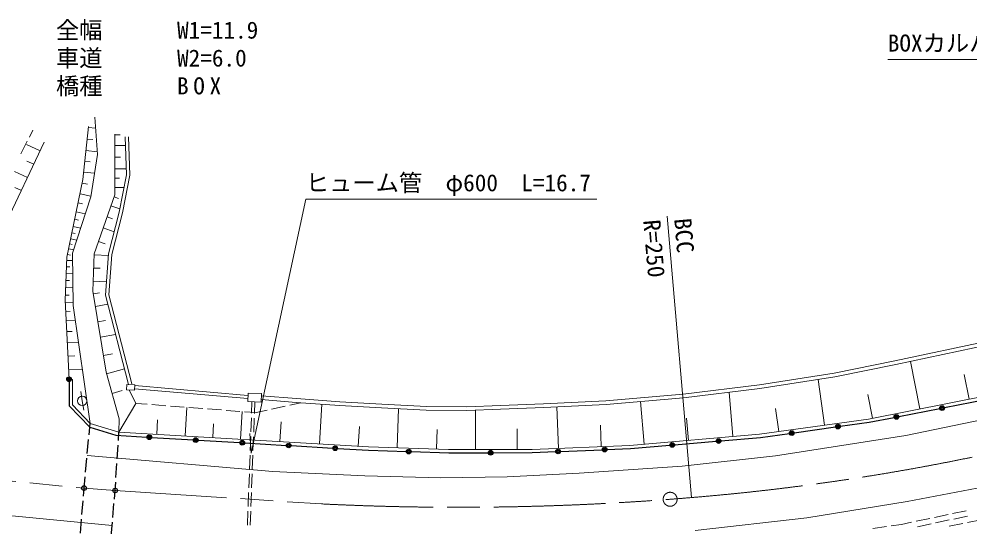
# Model space of a CAD drawing. Units: millimetres, scale not verified. Extents: x 40000 to 680000, y 20000 to 380000.
# Drawn here: x 394199 to 496328, y 264798 to 319330 of the extents above; entities that cross this region are included whole.
import ezdxf
from ezdxf.enums import TextEntityAlignment as Align

# ---------------------------------------------------------------- set-up
doc = ezdxf.new("R2010")
doc.units = ezdxf.units.MM
doc.header["$LTSCALE"] = 1000
doc.header["$PDMODE"] = 32
doc.header["$PDSIZE"] = 500
doc.linetypes.add('CHAIN', pattern=[18.5, 12, -1.5, 3.5, -1.5])
for name, color, linetype, lineweight in [('M-BMK', 2, 'CHAIN', 13), ('M-STR-HTXT', 7, 'Continuous', 13), ('M-STR-STR1', 1, 'Continuous', 25), ('M-STR-STRC', 7, 'Continuous', 25), ('M-WORK', 1, 'Continuous', 13)]:
    doc.layers.add(name, color=color, linetype=linetype, lineweight=lineweight)
doc.layers.add('M-OTRS', color=6, linetype='Continuous')
doc.styles.add('ＭＳ ゴシック', font='')
doc.styles.get('ＭＳ ゴシック').set_extended_font_data('MS Gothic')

msp = doc.modelspace()

# ---------------------------------------------------------------- linework, layer by layer
at = {"layer": 'M-BMK'}
for p, q in [((363505, 272584), (401182, 268972)), ((401182, 268972), (404523, 268713)), ((404523, 268713), (426685, 267272))]:
    msp.add_line(p, q, dxfattribs=at)
msp.add_circle((464127, 267772), 750, dxfattribs=at)
for centre, radius, start, end in [((445965, 517117), 250000, 274.69067, 284.99788), ((441409, 566911), 300000, 267.18675, 274.78017)]:
    msp.add_arc(centre, radius, start, end, dxfattribs=at)
at = {"layer": 'M-OTRS'}
for p in [(401182, 268972), (404523, 268713)]:
    msp.add_point(p, dxfattribs=at)
at = {"layer": 'M-STR-HTXT'}
for p, q in [((466409, 267954), (463804, 298165)), ((419147, 272737), (418980, 274818))]:
    msp.add_line(p, q, dxfattribs=at)
for points in [[(552027, 298085), (530000, 315000), (487500, 315000)], [(419147, 272737), (425000, 300000), (456250, 300000)]]:
    msp.add_lwpolyline(points, dxfattribs=at)
at = {"layer": 'M-STR-STR1'}
for p, q in [((401722, 274673), (401837, 275893)), ((404876, 274094), (404935, 274984)), ((401533, 272681), (401675, 274175)), ((404745, 272098), (404844, 273595)), ((401345, 270690), (401486, 272184)), ((404614, 270102), (404713, 271599)), ((401182, 268972), (401298, 270193)), ((401113, 268119), (401182, 268972)), ((404442, 267800), (404523, 268713)), ((404523, 268713), (404581, 269603)), ((400950, 266125), (401072, 267620)), ((404266, 265807), (404398, 267301)), ((400788, 264132), (400910, 265627)), ((404090, 263815), (404222, 265309))]:
    msp.add_line(p, q, dxfattribs=at)
at = {"layer": 'M-STR-STRC'}
for p, q in [((399576, 280405), (399571, 277816)), ((399571, 277816), (401803, 275529)), ((493584, 277610), (498001, 278468)), ((488675, 276656), (493093, 277514)), ((482391, 275607), (485518, 276043)), ((485518, 276043), (488185, 276561)), ((401803, 275529), (404595, 274640)), ((473816, 274412), (476943, 274848)), ((477439, 274917), (481896, 275538)), ((404595, 274640), (407935, 274443)), ((408435, 274413), (412927, 274148)), ((413426, 274119), (417918, 273854)), ((418417, 273824), (422909, 273559)), ((464597, 273621), (469081, 274006)), ((469579, 274048), (473816, 274412)), ((423409, 273529), (427901, 273264)), ((428400, 273235), (431740, 273038)), ((431740, 273038), (435804, 272906)), ((436304, 272890), (440368, 272758)), ((440368, 272758), (444596, 272772)), ((445096, 272774), (449323, 272787)), ((449323, 272787), (451845, 272890)), ((452344, 272910), (456841, 273093)), ((457340, 273113), (459862, 273215)), ((459862, 273215), (464099, 273579))]:
    msp.add_line(p, q, dxfattribs=at)
for centre, radius in [((399576, 280655), 250), ((399576, 280655), 200), ((399576, 280655), 150), ((399576, 280655), 100), ((493338, 277562), 250), ((488430, 276609), 250), ((488430, 276609), 200), ((493338, 277562), 200), ((493338, 277562), 150), ((493338, 277562), 100), ((482143, 275572), 250), ((482143, 275572), 200), ((488430, 276609), 150), ((488430, 276609), 100), ((477191, 274882), 250), ((477191, 274882), 200), ((477191, 274882), 150), ((477191, 274882), 100), ((482143, 275572), 150), ((482143, 275572), 100), ((408185, 274428), 250), ((408185, 274428), 200), ((408185, 274428), 150), ((408185, 274428), 100), ((413176, 274133), 250), ((413176, 274133), 200), ((413176, 274133), 150), ((413176, 274133), 100), ((418168, 273839), 250), ((418168, 273839), 200), ((418168, 273839), 150), ((418168, 273839), 100), ((423159, 273544), 250), ((423159, 273544), 200), ((464348, 273600), 250), ((464348, 273600), 200), ((464348, 273600), 150), ((469330, 274027), 250), ((469330, 274027), 200), ((469330, 274027), 150), ((469330, 274027), 100), ((423159, 273544), 150), ((423159, 273544), 100), ((428150, 273250), 250), ((428150, 273250), 200), ((428150, 273250), 150), ((428150, 273250), 100), ((436054, 272898), 250), ((436054, 272898), 200), ((436054, 272898), 150), ((436054, 272898), 100), ((444846, 272773), 250), ((444846, 272773), 200), ((444846, 272773), 150), ((444846, 272773), 100), ((452094, 272900), 250), ((452094, 272900), 200), ((452094, 272900), 150), ((452094, 272900), 100), ((457090, 273103), 250), ((457090, 273103), 200), ((457090, 273103), 150), ((457090, 273103), 100), ((464348, 273600), 100)]:
    msp.add_circle(centre, radius, dxfattribs=at)
at = {"layer": 'M-WORK'}
for p, q in [((402644, 304796), (402351, 308777)), ((401655, 307794), (401068, 302095)), ((401643, 307678), (402438, 307596)), ((395307, 306655), (395679, 307381)), ((401516, 306444), (402133, 306380)), ((404481, 300462), (404481, 306955)), ((404481, 306912), (405063, 306912)), ((405746, 302592), (405616, 306682)), ((406097, 302564), (405966, 306693)), ((396886, 306100), (392579, 296932)), ((394395, 304875), (395079, 306210)), ((396460, 305195), (395013, 305875)), ((404481, 305747), (405646, 305747)), ((401389, 305209), (402623, 305082)), ((401894, 300228), (402644, 304796)), ((404481, 304503), (405103, 304503)), ((395780, 303747), (395056, 304087)), ((401269, 304048), (401850, 303988)), ((395100, 302300), (393718, 302949)), ((401149, 302886), (402311, 302766)), ((404481, 303259), (405725, 303259)), ((404963, 298590), (405746, 302592)), ((405305, 298512), (406097, 302564)), ((401068, 302095), (399349, 293780)), ((400989, 301715), (401569, 301595)), ((404481, 302256), (404983, 302256)), ((394451, 300917), (393760, 301242)), ((400750, 300556), (401908, 300317)), ((402262, 294132), (404481, 300462)), ((404481, 301253), (405484, 301253)), ((399958, 294203), (401894, 300228)), ((400550, 299592), (401033, 299492)), ((404066, 299277), (405031, 298938)), ((404404, 300243), (404887, 300073)), ((400351, 298627), (401316, 298428)), ((403803, 294116), (404963, 298590)), ((404150, 294059), (405305, 298512)), ((400187, 297834), (400584, 297751)), ((403651, 298093), (404243, 297885)), ((399888, 296386), (400215, 296319)), ((400023, 297040), (400817, 296876)), ((403236, 296909), (404420, 296494)), ((399642, 295195), (399911, 295140)), ((399753, 295733), (400406, 295598)), ((402728, 295461), (403452, 295207)), ((399531, 294658), (400068, 294546)), ((400002, 288591), (399958, 294203)), ((402132, 290119), (402262, 294132)), ((399349, 293780), (399170, 289131)), ((399335, 293418), (399964, 293393)), ((399403, 294041), (399711, 293978)), ((402258, 294006), (403791, 293957)), ((403477, 289700), (403803, 294116)), ((403830, 289732), (404150, 294059)), ((399309, 292725), (399655, 292711)), ((402212, 292590), (402920, 292567)), ((399252, 291267), (399634, 291253)), ((399282, 292031), (399975, 292005)), ((402166, 291174), (403582, 291128)), ((399223, 290503), (399987, 290474)), ((403546, 281418), (402132, 290119)), ((399170, 289131), (399576, 280655)), ((399191, 289686), (399600, 289671)), ((402180, 289822), (402850, 289931)), ((405973, 280089), (403477, 289700)), ((406312, 280177), (403830, 289732)), ((399182, 288870), (399999, 288909)), ((401837, 275893), (400002, 288591)), ((402398, 288483), (403736, 288701)), ((399228, 287912), (399707, 287935)), ((399274, 286955), (400231, 287001)), ((402665, 286838), (403488, 286972)), ((191171, 285631), (404190, 264947)), ((399331, 285771), (399923, 285799)), ((402933, 285192), (404578, 285460)), ((399388, 284586), (400572, 284643)), ((488266, 282619), (498381, 284772)), ((488347, 282227), (498470, 284382)), ((399458, 283120), (400191, 283155)), ((403255, 283207), (404248, 283368)), ((481740, 281314), (488266, 282619)), ((481810, 280920), (488347, 282227)), ((490937, 277471), (489937, 282566)), ((399528, 281654), (400994, 281724)), ((404960, 276415), (403546, 281418)), ((403600, 281227), (405535, 281774)), ((473714, 280074), (481740, 281314)), ((473769, 279677), (481810, 280920)), ((496223, 278508), (495704, 281151)), ((399576, 280655), (399951, 280646)), ((399951, 280646), (399929, 277927)), ((405782, 280097), (405757, 279537)), ((406633, 280059), (405782, 280097)), ((406608, 279499), (406633, 280059)), ((406630, 279981), (418787, 278927)), ((465513, 279073), (473714, 280074)), ((480704, 275730), (480018, 280643)), ((400993, 278331), (400843, 279330)), ((404196, 279119), (405274, 279464)), ((405757, 279537), (406608, 279499)), ((406021, 279525), (406731, 278061)), ((406600, 279632), (418757, 278578)), ((418764, 278261), (418795, 279180)), ((418795, 279180), (420235, 279132)), ((420235, 279132), (420205, 278213)), ((420227, 278888), (423989, 278573)), ((457226, 278355), (465513, 279073)), ((465555, 278675), (473769, 279677)), ((470861, 274507), (470448, 279272)), ((485842, 276471), (485342, 279018)), ((485421, 276388), (501049, 279455)), ((399929, 277927), (401837, 275893)), ((401143, 277332), (400993, 278331)), ((404935, 274984), (406731, 278061)), ((406731, 278061), (407958, 277967)), ((408457, 277929), (409952, 277814)), ((420205, 278213), (418764, 278261)), ((419174, 277000), (419220, 278246)), ((419474, 276989), (419520, 278235)), ((420194, 278489), (423957, 278174)), ((423277, 277875), (424458, 278137)), ((423957, 278174), (428618, 277826)), ((423989, 278573), (428644, 278225)), ((426461, 273728), (426709, 277968)), ((428618, 277826), (433126, 277586)), ((428644, 278225), (433146, 277986)), ((433146, 277986), (437954, 277746)), ((442304, 277703), (445893, 277833)), ((445893, 277833), (450526, 278007)), ((450526, 278007), (457226, 278355)), ((450544, 277608), (457253, 277956)), ((457253, 277956), (465555, 278675)), ((461331, 273682), (460933, 278275)), ((410451, 277776), (411946, 277661)), ((412053, 274568), (412232, 277639)), ((412445, 277623), (413941, 277509)), ((414439, 277470), (415935, 277356)), ((416433, 277318), (417929, 277203)), ((417980, 274222), (418153, 277186)), ((418428, 277165), (419655, 277071)), ((419655, 277071), (420836, 277333)), ((421324, 277441), (422789, 277766)), ((433126, 277586), (437942, 277346)), ((434817, 273314), (434960, 277495)), ((437942, 277346), (442309, 277303)), ((437954, 277746), (442304, 277703)), ((442309, 277303), (445908, 277434)), ((443235, 273126), (443235, 277336)), ((445908, 277434), (450544, 277608)), ((452122, 273239), (451943, 277680)), ((475791, 275043), (475448, 277500)), ((489427, 274619), (500616, 276937)), ((401837, 275893), (404935, 274984)), ((404935, 274984), (404960, 276415)), ((408982, 274748), (409071, 276283)), ((415016, 274395), (415103, 275877)), ((419100, 275002), (419156, 276501)), ((419400, 274991), (419455, 276490)), ((422221, 273975), (422344, 276095)), ((466096, 274095), (465889, 276477)), ((473740, 274757), (485421, 276388)), ((404935, 274984), (431747, 273419)), ((430637, 273484), (430759, 275572)), ((439025, 273170), (439097, 275274)), ((447680, 273126), (447680, 275348)), ((456729, 273425), (456636, 275729)), ((459807, 273550), (473740, 274757)), ((419026, 273003), (419082, 274502)), ((419326, 272992), (419382, 274491)), ((475440, 272421), (489427, 274619)), ((431747, 273419), (440329, 273126)), ((440329, 273126), (449301, 273126)), ((449301, 273126), (459807, 273550)), ((401513, 272469), (421453, 270743)), ((418953, 271005), (419008, 272504)), ((419252, 270993), (419308, 272492)), ((465410, 271342), (475440, 272421)), ((421453, 270743), (431323, 270303)), ((454341, 270583), (465410, 271342)), ((418879, 269006), (418934, 270505)), ((419179, 268995), (419234, 270494)), ((431323, 270303), (439515, 270064)), ((439515, 270064), (446628, 270184)), ((446628, 270184), (454341, 270583)), ((489581, 267518), (500664, 269649)), ((418805, 267007), (418860, 268506)), ((419105, 266996), (419160, 268495)), ((478792, 265786), (489581, 267518)), ((418731, 265009), (418786, 266508)), ((419031, 264998), (419086, 266497)), ((466804, 264427), (478792, 265786)), ((490553, 265413), (492021, 265722)), ((492510, 265825), (493978, 266135)), ((492636, 265239), (494103, 265548)), ((494467, 266238), (495935, 266547)), ((494593, 265651), (496060, 265960)), ((496054, 265263), (497525, 265559)), ((485892, 264634), (487377, 264849)), ((487872, 264921), (488973, 265080)), ((488973, 265080), (490064, 265310)), ((490679, 264826), (492146, 265135)), ((494093, 264869), (495564, 265165))]:
    msp.add_line(p, q, dxfattribs=at)
msp.add_circle((400993, 278331), 500, dxfattribs=at)

# ---------------------------------------------------------------- texts
at = {"layer": 'M-STR-HTXT', "style": 'ＭＳ ゴシック'}
for s, p in [('全幅', (398169, 318141)), ('W1=11.9', (411169, 318141)), ('BOXカルバート\u3000L=14.6\u3000W=1.0 H=1.0', (487500, 316750)), ('車道', (398169, 315141)), ('W2=6.0', (411169, 315141)), ('橋種', (398169, 312141)), ('ヒューム管\u3000φ600\u3000L=16.7', (425000, 301750))]:
    msp.add_text(s, height=1833, dxfattribs=at).set_placement(p, align=Align.MIDDLE_LEFT)
for s, p in [('R=250', (462148, 297797)), ('BCC', (465471, 297962))]:
    msp.add_text(s, height=1833, rotation=274.928, dxfattribs=at).set_placement(p, align=Align.MIDDLE_LEFT)
at = {"layer": 'M-STR-HTXT', "insert": (411169, 312141), "char_height": 1833, "attachment_point": 4, "style": 'ＭＳ ゴシック'}
msp.add_mtext('\\T1.4;BOX', dxfattribs=at)

doc.saveas('drawing.dxf')
